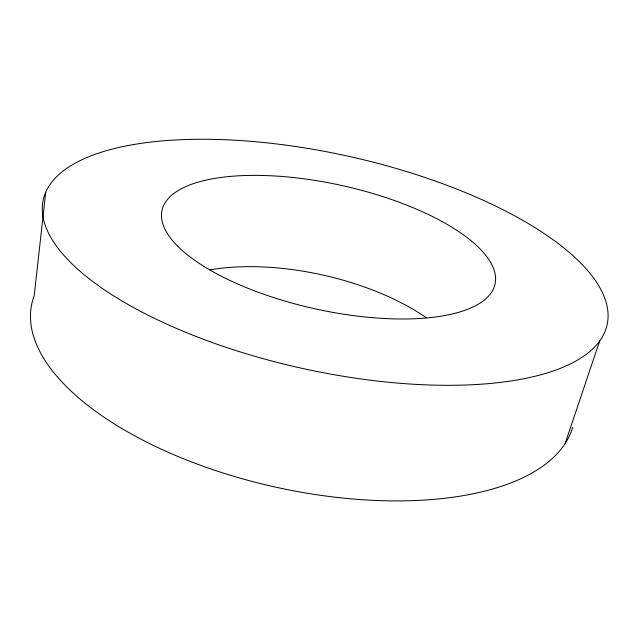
<?xml version="1.0" encoding="UTF-8"?>
<svg xmlns="http://www.w3.org/2000/svg" width="640" height="640" viewBox="0 0 640 640"><rect width="100%" height="100%" fill="white"/><g stroke="black" fill="none" stroke-linecap="round" stroke-linejoin="round"><path stroke-width="0.96" d="M45.736 192.184L34.176 295.808A277.432 126.352 12.5 0 0 262.672 484.12A277.432 126.352 12.5 0 0 572.64 427.32M565.048 443.728L599.688 340.984A288.776 108.544 12.5 0 0 247.192 141.04A288.776 108.544 12.5 0 0 128.664 304.832A288.776 108.544 12.5 0 0 599.688 340.984M209.8 269.872A164.04 73.624 12.5 0 1 426.192 317.68M204.064 266.488A170.544 63.096 12.5 0 0 487.264 297.432A170.544 63.096 12.5 0 0 294.256 177.632A170.544 63.096 12.5 0 0 204.064 266.488"/></g></svg>
